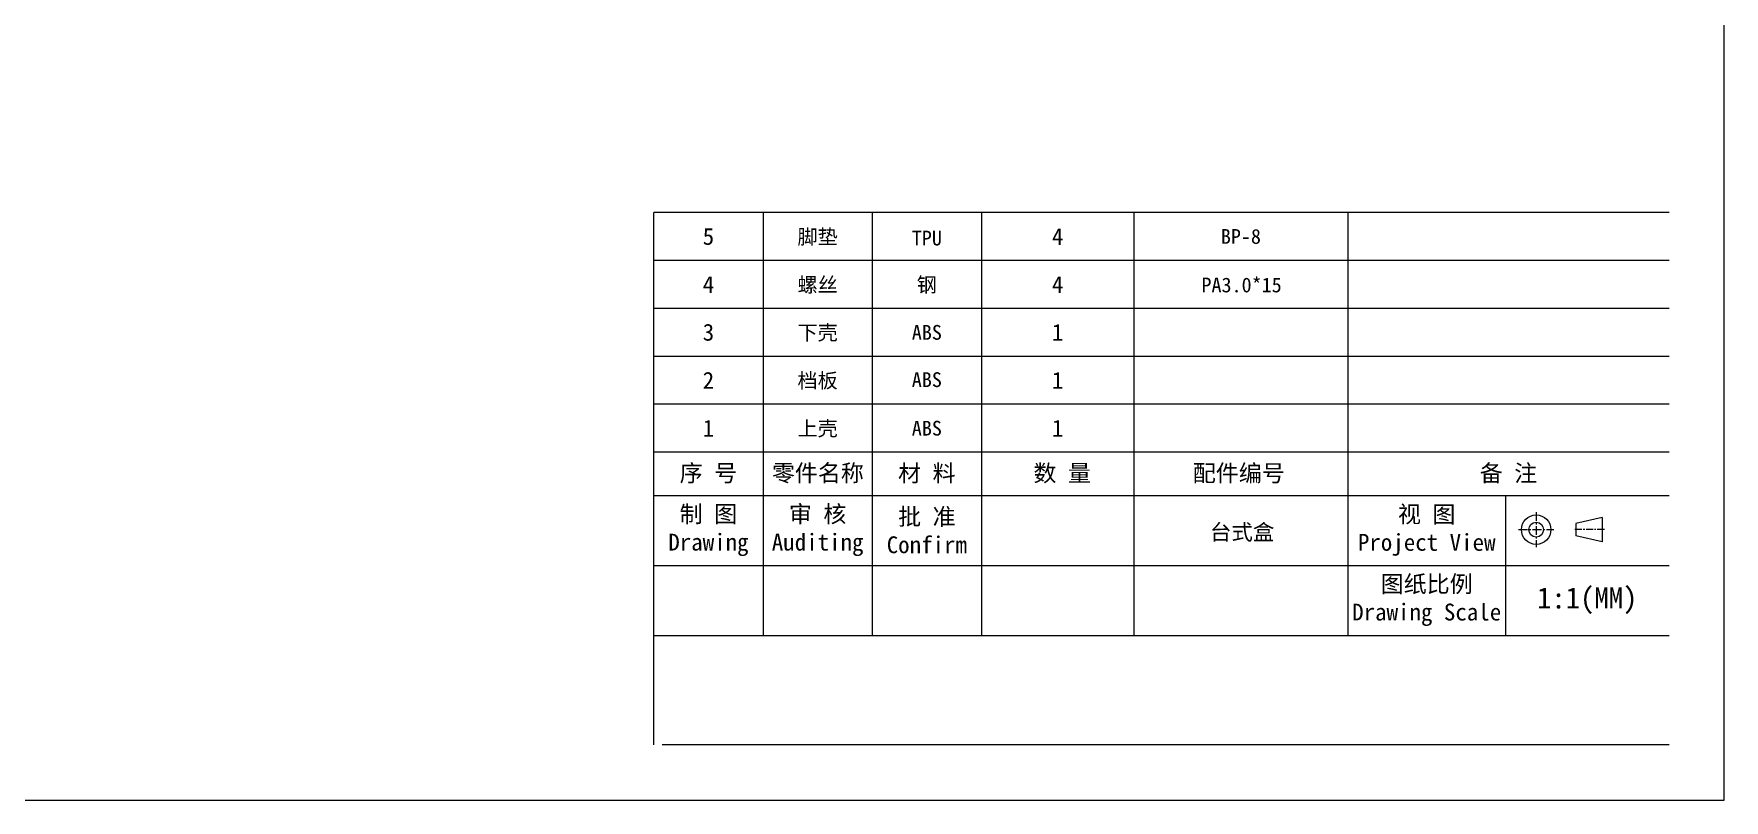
# Model space of a CAD drawing. Header units: millimetres. Extents: x 4911 to 5491, y 411 to 814.
# Drawn here: x 5184.9 to 5491.3, y 411 to 549.8 of the extents above; entities that cross this region are included whole.
import ezdxf
from ezdxf.enums import TextEntityAlignment as Align

# ---------------------------------------------------------------- set-up
doc = ezdxf.new("R2010")
doc.units = ezdxf.units.MM
doc.linetypes.add('CENTER', pattern=[50.8, 31.75, -6.35, 6.35, -6.35])
doc.layers.add('from', color=7, linetype='Continuous', lineweight=13)
doc.styles.add('宋体', font='SimSun.ttf')

msp = doc.modelspace()

# ---------------------------------------------------------------- linework, layer by layer
at = {"layer": 'from'}
for p, q in [((5481.333, 517.433), (5297.318, 517.433)), ((5297.318, 474.025), (5297.318, 517.433)), ((5317.112, 517.433), (5317.112, 474.025)), ((5336.907, 517.433), (5336.907, 474.025)), ((5356.702, 517.433), (5356.702, 474.025)), ((5384.316, 517.433), (5384.316, 474.025)), ((5423.142, 517.433), (5423.142, 474.025)), ((5481.333, 508.752), (5297.318, 508.752)), ((5481.333, 500.07), (5297.318, 500.07)), ((5481.333, 491.388), (5297.318, 491.388)), ((5481.333, 482.707), (5297.318, 482.707)), ((5297.318, 420.976), (5297.318, 474.025)), ((5481.333, 474.025), (5297.318, 474.025)), ((5317.112, 474.025), (5317.112, 440.77)), ((5336.907, 474.025), (5336.907, 440.77)), ((5356.702, 474.025), (5356.702, 440.77)), ((5384.316, 474.025), (5384.316, 440.77)), ((5423.142, 474.025), (5423.142, 440.77)), ((5481.333, 466.107), (5297.318, 466.107)), ((5451.674, 466.107), (5451.674, 440.77)), ((5469.234, 462.214), (5464.42, 461.102)), ((5464.42, 461.102), (5464.42, 458.879)), ((5469.234, 462.214), (5469.234, 457.767)), ((5469.234, 457.767), (5464.42, 458.879)), ((5481.333, 453.439), (5297.318, 453.439)), ((5481.333, 440.77), (5297.318, 440.77)), ((5481.333, 420.976), (5298.845, 420.976))]:
    msp.add_line(p, q, dxfattribs=at)
at = {"layer": 'from', "color": 1, "linetype": 'CENTER', "ltscale": 0.05}
for p, q in [((5457.246, 463.167), (5457.246, 456.814)), ((5454.069, 459.991), (5460.423, 459.991))]:
    msp.add_line(p, q, dxfattribs=at)
at = {"layer": 'from', "color": 1, "linetype": 'CENTER', "ltscale": 0.04}
msp.add_line((5469.605, 459.991), (5464.049, 459.991), dxfattribs=at)
at = {"layer": 'from'}
msp.add_lwpolyline([(4911.271, 410.979), (5491.33, 410.979), (5491.33, 814.068), (4911.271, 814.068)], close=True, dxfattribs=at)
for radius in [2.668, 1.334]:
    msp.add_circle((5457.246, 459.991), radius, dxfattribs=at)

# ---------------------------------------------------------------- texts
at = {"layer": 'from', "style": '宋体'}
for s, height, p in [('脚垫', 2.6729, (5327.01, 513.092)), ('5', 3.055, (5307.215, 513.092)), ('TPU', 2.6729, (5346.804, 512.798)), ('4', 3.055, (5370.509, 513.092)), ('BP-8', 2.6729, (5403.729, 513.092)), ('4', 3.055, (5307.215, 504.411)), ('螺丝', 2.6729, (5327.01, 504.411)), ('钢', 2.673, (5346.804, 504.411)), ('4', 3.055, (5370.509, 504.411)), ('PA3.0*15', 2.6729, (5403.854, 504.411)), ('3', 3.055, (5307.215, 495.729)), ('下壳', 2.6729, (5327.01, 495.729)), ('ABS', 2.6729, (5346.804, 495.729)), ('1', 3.055, (5370.509, 495.729)), ('2', 3.055, (5307.215, 487.048)), ('档板', 2.6729, (5327.01, 487.048)), ('ABS', 2.6729, (5346.804, 487.162)), ('1', 3.055, (5370.509, 487.048)), ('1', 3.055, (5307.215, 478.366)), ('上壳', 2.6729, (5327.01, 478.366)), ('ABS', 2.6729, (5346.804, 478.366)), ('1', 3.055, (5370.509, 478.366))]:
    msp.add_text(s, height=height, dxfattribs=at).set_placement(p, align=Align.MIDDLE)
at = {"layer": 'from', "attachment_point": 5, "style": '宋体'}
for s, insert, char_height in [('序 号', (5307.215, 470.066), 3.0547), ('{\\fSimSun|b0|i0|c134|p2;零件名称}', (5327.057, 470.066), 3.05473), ('材 料', (5346.804, 470.066), 3.0547), ('数 量', (5371.343, 470.066), 3.0547), ('{\\fSimSun|b0|i0|c134|p2;配件编号}', (5403.347, 470.066), 3.05473), ('备 注', (5452.238, 470.066), 3.0547), ('制 图\\PDrawing', (5307.215, 459.773), 3.0547), ('审 核\\PAuditing', (5327.01, 459.773), 3.0547), ('批 准\\PConfirm', (5346.804, 459.773), 3.0547), ('视 图\\PProject View', (5437.408, 459.773), 3.05473), ('图纸比例\\PDrawing Scale', (5437.408, 447.105), 3.05473), ('1:1(MM)', (5466.504, 447.105), 3.8184)]:
    msp.add_mtext(s, dxfattribs=dict(at, insert=insert, char_height=char_height))
at = {"layer": 'from', "color": 6, "insert": (5403.952, 459.385), "char_height": 2.8512, "attachment_point": 5, "style": '宋体'}
msp.add_mtext('{\\C7;台式盒}', dxfattribs=at)

doc.saveas('drawing.dxf')
